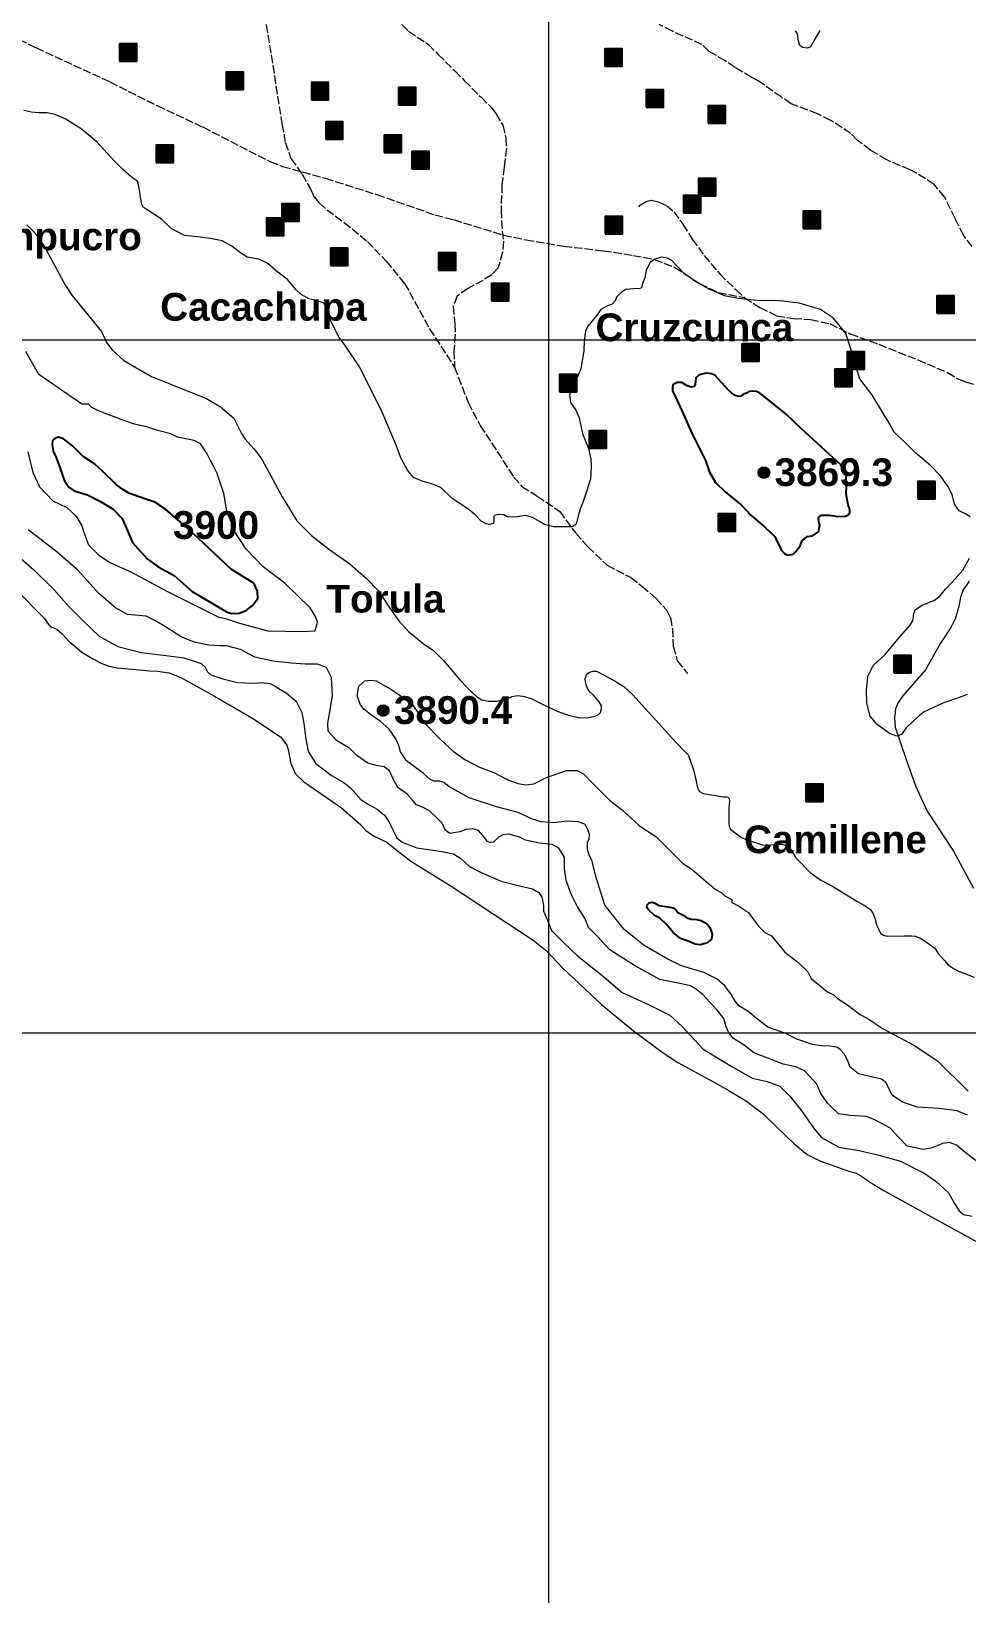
# Model space of a CAD drawing. Header units: metres. Extents: x 405809 to 420020, y 8257398 to 8272141.
# Drawn here: x 415253 to 416604, y 8265190 to 8267445 of the extents above; entities that cross this region are included whole.
import ezdxf

# ---------------------------------------------------------------- set-up
doc = ezdxf.new("R2010")
doc.units = ezdxf.units.M
doc.linetypes.add('ACAD_ISO02W100', pattern=[15, 12, -3])
for name, color, linetype, lineweight in [('CAMINOS1', 7, 'ACAD_ISO02W100', 5), ('COORDENADAS', 30, 'Continuous', 5), ('CURVAS MAESTRAS', 90, 'Continuous', 25), ('CURVAS SECUNDARIS', 46, 'Continuous', 9), ('PERIMETRO DE LA ISLA', 7, 'Continuous', 18), ('texto', 7, 'Continuous', 13)]:
    doc.layers.add(name, color=color, linetype=linetype, lineweight=lineweight)
doc.layers.add('VIVIENDAS', color=1, linetype='Continuous')
doc.styles.add('CARLOS', font='arialbd.ttf', dxfattribs={"height": 48})

msp = doc.modelspace()

# ---------------------------------------------------------------- hatches: boundary and pattern name
at = {"layer": 'texto'}
h = msp.add_hatch(color=256, dxfattribs=at)
edge = h.paths.add_edge_path()
edge.add_arc((416311, 8266808.4), 8.37, 0, 360)
h = msp.add_hatch(color=256, dxfattribs=at)
edge = h.paths.add_edge_path()
edge.add_arc((415761.4, 8266465), 8.37, 0, 360)
at = {"layer": 'VIVIENDAS'}
for points in [[(415381, 8267402.3), (415406, 8267402.3), (415406, 8267427.3), (415381, 8267427.3)], [(416081.5, 8267395), (416106.5, 8267395), (416106.5, 8267420), (416081.5, 8267420)], [(415534.8, 8267361.4), (415559.8, 8267361.4), (415559.8, 8267386.4), (415534.8, 8267386.4)], [(415657.7, 8267346.2), (415682.7, 8267346.2), (415682.7, 8267371.2), (415657.7, 8267371.2)], [(415783.5, 8267339), (415808.5, 8267339), (415808.5, 8267364), (415783.5, 8267364)], [(416141.1, 8267335.5), (416166.1, 8267335.5), (416166.1, 8267360.5), (416141.1, 8267360.5)], [(416230.5, 8267312.7), (416255.5, 8267312.7), (416255.5, 8267337.7), (416230.5, 8267337.7)], [(415678.4, 8267289.7), (415703.4, 8267289.7), (415703.4, 8267314.7), (415678.4, 8267314.7)], [(415433.6, 8267255.8), (415458.6, 8267255.8), (415458.6, 8267280.8), (415433.6, 8267280.8)], [(415762.8, 8267270.1), (415787.8, 8267270.1), (415787.8, 8267295.1), (415762.8, 8267295.1)], [(415802.8, 8267246.6), (415827.8, 8267246.6), (415827.8, 8267271.6), (415802.8, 8267271.6)], [(416216.5, 8267207.7), (416241.5, 8267207.7), (416241.5, 8267232.7), (416216.5, 8267232.7)], [(415614.9, 8267171.2), (415639.9, 8267171.2), (415639.9, 8267196.2), (415614.9, 8267196.2)], [(416195, 8267183.4), (416220, 8267183.4), (416220, 8267208.4), (416195, 8267208.4)], [(415592.8, 8267150.5), (415617.8, 8267150.5), (415617.8, 8267175.5), (415592.8, 8267175.5)], [(416082, 8267152.7), (416107, 8267152.7), (416107, 8267177.7), (416082, 8267177.7)], [(416367.5, 8267160.6), (416392.5, 8267160.6), (416392.5, 8267185.6), (416367.5, 8267185.6)], [(415685.5, 8267107.4), (415710.5, 8267107.4), (415710.5, 8267132.4), (415685.5, 8267132.4)], [(415841.5, 8267100.5), (415866.5, 8267100.5), (415866.5, 8267125.5), (415841.5, 8267125.5)], [(415917.7, 8267056.2), (415942.7, 8267056.2), (415942.7, 8267081.2), (415917.7, 8267081.2)], [(416560.6, 8267038.4), (416585.6, 8267038.4), (416585.6, 8267063.4), (416560.6, 8267063.4)], [(416279, 8266969.1), (416304, 8266969.1), (416304, 8266994.1), (416279, 8266994.1)], [(416431.2, 8266957.8), (416456.2, 8266957.8), (416456.2, 8266982.8), (416431.2, 8266982.8)], [(416015.9, 8266925), (416040.9, 8266925), (416040.9, 8266950), (416015.9, 8266950)], [(416413.5, 8266932.4), (416438.5, 8266932.4), (416438.5, 8266957.4), (416413.5, 8266957.4)], [(416058.7, 8266843.6), (416083.7, 8266843.6), (416083.7, 8266868.6), (416058.7, 8266868.6)], [(416533.2, 8266770.7), (416558.2, 8266770.7), (416558.2, 8266795.7), (416533.2, 8266795.7)], [(416245, 8266724), (416270, 8266724), (416270, 8266749), (416245, 8266749)], [(416498.4, 8266519.3), (416523.4, 8266519.3), (416523.4, 8266544.3), (416498.4, 8266544.3)], [(416371.7, 8266333.6), (416396.7, 8266333.6), (416396.7, 8266358.6), (416371.7, 8266358.6)]]:
    msp.add_hatch(color=256, dxfattribs=at).paths.add_polyline_path(points)

# ---------------------------------------------------------------- linework, layer by layer
at = {"layer": 'CAMINOS1'}
for points in [[(415221.6, 8267440.5), (415260.1, 8267421.6), (415366.7, 8267372.5), (415435.1, 8267337.9), (415500.9, 8267307.1), (415597.9, 8267257.2), (415616.2, 8267250.3), (415678, 8267233.1), (415752.1, 8267209.6), (415835.8, 8267180.4), (415862.9, 8267173.4), (415935.1, 8267151.1), (415967.7, 8267144.2), (416022.2, 8267135.1), (416079.1, 8267128.6), (416122, 8267121.8), (416152.8, 8267116.1), (416182.6, 8267104.5), (416218.2, 8267081.2), (416245.2, 8267068.2), (416283, 8267060.9)], [(415592.6, 8267455), (415599.7, 8267411), (415615.1, 8267311.6), (415620.1, 8267284.9), (415628.3, 8267261.5), (415644.5, 8267239.2), (415656.3, 8267217.7), (415661.3, 8267207), (415669.5, 8267197.4), (415680.1, 8267187.7), (415705, 8267169.5), (415738.7, 8267141.8), (415765.6, 8267113.4), (415792.1, 8267081.3), (415799.5, 8267068.9), (415828.5, 8267015.8), (415864.5, 8266960.5), (415884, 8266909.5), (415901.5, 8266876.3), (415949.7, 8266802.2), (415961.7, 8266788.4), (415983.9, 8266774.5), (416016.2, 8266752.4), (416039.3, 8266721), (416057, 8266701.3), (416084.7, 8266674.6), (416118.9, 8266657.1), (416135, 8266644.5), (416155.2, 8266627.1), (416170.4, 8266610.2), (416176.1, 8266599.2), (416179, 8266582.8), (416180.2, 8266557.8), (416186, 8266536.9), (416200.8, 8266518.5)], [(415788.5, 8267454.8), (415798, 8267445.2), (415826.6, 8267426.2), (415840.9, 8267411.9), (415864.7, 8267388.1), (415879, 8267373.8), (415902.8, 8267350), (415917.1, 8267335.7), (415924.1, 8267326.5), (415934, 8267309.7), (415938.6, 8267291.5), (415939.3, 8267276.5), (415935.9, 8267249.3), (415932.9, 8267223.6), (415931.6, 8267187.3), (415933.3, 8267156.9), (415935.1, 8267142.3), (415933.8, 8267126.2), (415927.3, 8267104), (415918.1, 8267093.6), (415905.5, 8267085.8), (415883.7, 8267074.1), (415868.1, 8267063), (415862.5, 8267048.5), (415864.8, 8267022.9), (415865.2, 8267007.9), (415863.5, 8266984.1), (415864.5, 8266960.5)], [(416611.9, 8267134.5), (416599.4, 8267150.5), (416586.9, 8267174.9), (416571.9, 8267206.3), (416556.9, 8267224.3), (416531.5, 8267240.4), (416522, 8267245.2), (416488.6, 8267259.5), (416464.8, 8267273.8), (416445.8, 8267288), (416436.3, 8267297.6), (416407.7, 8267316.6), (416388.6, 8267326.2), (416350.5, 8267340.4), (416336.2, 8267350), (416302.9, 8267373.8), (416293.4, 8267378.5), (416269.5, 8267392.8), (416255.3, 8267402.4), (416231.4, 8267416.7), (416221.9, 8267426.2), (416179, 8267445.2), (416160, 8267454.8)], [(416130.5, 8267192), (416132.8, 8267194.7), (416140.9, 8267199.7), (416148.2, 8267201.4), (416158.3, 8267199), (416170.4, 8267193.6), (416181.2, 8267184.9), (416194, 8267166.7), (416207.6, 8267145.2), (416224.7, 8267121.8), (416247.2, 8267095.1), (416270.8, 8267072), (416283, 8267060.9), (416305.1, 8267046.8), (416329.3, 8267034.8), (416353.6, 8267030.9), (416378.3, 8267029.1), (416406.2, 8267023.3), (416435.5, 8267008.7), (416477, 8266993.5), (416533.2, 8266971), (416576.3, 8266952.6), (416592.1, 8266943.3), (416602, 8266939.3), (416615.3, 8266935.7)]]:
    msp.add_lwpolyline(points, dxfattribs=at)
at = {"layer": 'COORDENADAS'}
for p, q in [((416000, 8271350), (416000, 8257550)), ((406200, 8267000), (419600, 8267000)), ((406200, 8266000), (419600, 8266000))]:
    msp.add_line(p, q, dxfattribs=at)
at = {"layer": 'CURVAS MAESTRAS'}
for points in [[(416179, 8266930.8), (416179, 8266926), (416183.8, 8266916.5), (416207.6, 8266864.1), (416212.4, 8266854.6), (416226.7, 8266826), (416232.6, 8266809.2), (416241.3, 8266794), (416255.1, 8266780.4), (416278.8, 8266761.4), (416291.5, 8266747.6), (416312.5, 8266729.5), (416326.9, 8266716.1), (416330.8, 8266707.7), (416337.1, 8266695.6), (416340.7, 8266691.8), (416345.7, 8266689.4), (416353.2, 8266690.7), (416356.4, 8266694.1), (416363.4, 8266702.8), (416366.1, 8266710.1), (416373.6, 8266716.3), (416381, 8266716.9), (416389.7, 8266723.1), (416391.6, 8266732.4), (416390.3, 8266737.4), (416389.7, 8266743.6), (416394.1, 8266746.7), (416405.9, 8266746.7), (416417.7, 8266744.8), (416428.8, 8266745.4), (416432.7, 8266747.5), (416435.3, 8266750.5), (416435.3, 8266755.3), (416432.5, 8266762), (416429.9, 8266777.6), (416430.3, 8266789.1), (416429.7, 8266805.2), (416421.9, 8266819.6), (416365.2, 8266871.4), (416343, 8266892.5), (416313.5, 8266916.9), (416305.3, 8266923.1), (416300.3, 8266925.2), (416294.6, 8266925.8), (416289.4, 8266925.2), (416285.9, 8266923.2), (416280.7, 8266921.1), (416277.9, 8266918.6), (416274.2, 8266918), (416268, 8266920.3), (416259.7, 8266927.5), (416240.2, 8266948.8), (416235.2, 8266951), (416228.1, 8266951.7), (416221.3, 8266950.4), (416217.1, 8266948.9), (416212.8, 8266945.2), (416212.1, 8266940.4), (416211.9, 8266935.3), (416210.2, 8266932.6), (416206.2, 8266931.7), (416200.4, 8266933.8), (416196.4, 8266935.9), (416192.6, 8266938.5), (416185.8, 8266938.5), (416179.5, 8266935), (416179, 8266930.8)], [(415478.7, 8266728.1), (415447.4, 8266755.7), (415431.8, 8266765.9), (415417.1, 8266770.5), (415394.3, 8266778.5), (415384, 8266785.1), (415375.6, 8266791.5), (415357.4, 8266809.4), (415344.5, 8266821.1), (415328.3, 8266831.8), (415312.4, 8266847.7), (415300, 8266857.1), (415292.6, 8266859.4), (415287.7, 8266858), (415284.2, 8266854.8), (415283.6, 8266848.8), (415285.1, 8266839.3), (415289.1, 8266830.3), (415295.2, 8266814.5), (415301.5, 8266796.4), (415307.6, 8266787.2), (415315.1, 8266782.2), (415334.4, 8266776.2), (415352.3, 8266766.9), (415371.8, 8266755.4), (415384.8, 8266741.9), (415392.3, 8266724.5), (415399.5, 8266707.3), (415420.6, 8266683.7), (415436.7, 8266672.2), (415459.6, 8266659.8), (415485.7, 8266637), (415536, 8266606.9), (415543, 8266605.1), (415553.5, 8266605.5), (415563.8, 8266609.2), (415572.7, 8266616.5), (415580.3, 8266626.5), (415580.1, 8266637.5), (415574.8, 8266648.9), (415542.5, 8266668.6), (415478.7, 8266728.1)], [(416236.1, 8266141.6), (416235.2, 8266135.3), (416228, 8266129.2), (416219.2, 8266127), (416211.9, 8266128), (416201.7, 8266132.1), (416190.6, 8266136.1), (416180, 8266144.6), (416171, 8266155.9), (416160.8, 8266165.2), (416153.3, 8266169.3), (416144.5, 8266177.2), (416142.1, 8266180.7), (416142.3, 8266184.4), (416145.4, 8266187.6), (416149.5, 8266188.3), (416152.7, 8266187.4), (416155.5, 8266185.9), (416159.7, 8266183.7), (416165.5, 8266182.8), (416175.2, 8266181.2), (416179.8, 8266180.3), (416183.4, 8266178.3), (416186.8, 8266173.6), (416195.4, 8266169), (416200, 8266165.9), (416206, 8266164), (416214, 8266163.3), (416220.4, 8266162.2), (416225, 8266159.7), (416229.6, 8266156.3), (416232.8, 8266151.9), (416234.9, 8266146.6), (416236.1, 8266141.6)]]:
    msp.add_lwpolyline(points, dxfattribs=at)
at = {"layer": 'CURVAS SECUNDARIS'}
for points in [[(416608.9, 8266744.7), (416602.2, 8266748.8), (416592.8, 8266753.3), (416586.4, 8266762.7), (416583, 8266776.6), (416576.6, 8266789), (416565.4, 8266804.4), (416551.8, 8266817.9), (416530, 8266837.1), (416515.8, 8266851), (416498.9, 8266866.8), (416492.5, 8266879.2), (416483.5, 8266893.4), (416466.9, 8266920.9), (416449.7, 8266943.6), (416442.2, 8266966.1), (416436.1, 8266988.5), (416429.3, 8267009), (416411.5, 8267031.4), (416392.5, 8267043.7), (416361.8, 8267053.1), (416329.8, 8267056.9), (416306, 8267056.4), (416274.1, 8267059.6), (416254, 8267063.4), (416231.8, 8267073.1), (416211.5, 8267084.7), (416195.9, 8267095.7), (416185.4, 8267106.7), (416178.2, 8267114.5), (416171.7, 8267118), (416163.4, 8267119.1), (416154, 8267116.4), (416146.7, 8267111.8), (416141.1, 8267100), (416138.9, 8267089.5), (416135.7, 8267081.2), (416134.3, 8267075.2), (416131.9, 8267073.9), (416122.2, 8267073.4), (416111.5, 8267072.8), (416105.8, 8267069.3), (416098.3, 8267061.6), (416096.5, 8267056.4), (416091.9, 8267051.6), (416085, 8267048.8), (416075.7, 8267043.6), (416069.9, 8267035.4), (416063.4, 8267027.7), (416056.7, 8267019.7), (416053.5, 8267012.4), (416051.7, 8266999), (416051, 8266983.5), (416047.5, 8266964.6), (416046.6, 8266958.3), (416041.7, 8266946.4), (416032.4, 8266929.2), (416030.6, 8266920), (416032, 8266909.6), (416039.6, 8266898.3), (416044.1, 8266887.6), (416049.2, 8266864.1), (416057.8, 8266843.1), (416061.3, 8266828.1), (416061.8, 8266816.1), (416060.6, 8266799.3), (416059.1, 8266794.6), (416053.2, 8266775.1), (416049.7, 8266765.1), (416046.3, 8266757.2), (416042.8, 8266745.8), (416041.1, 8266737.6), (416039.4, 8266733.4), (416034.4, 8266730.2), (416022.8, 8266730), (416008, 8266730.2), (415994.1, 8266733.4), (415987.2, 8266737.6), (415977.1, 8266743.7), (415966.8, 8266746.3), (415960.5, 8266745.3), (415954.6, 8266744.4), (415948.2, 8266744), (415940.4, 8266744.7), (415935.6, 8266747.2), (415929, 8266747.8), (415923.1, 8266747.1), (415921.1, 8266745.2), (415921.2, 8266740.5), (415921.2, 8266736.8), (415920.3, 8266734.9), (415915.6, 8266733.7), (415910, 8266734.6), (415903, 8266738.4), (415894, 8266747.5), (415885.2, 8266755.2), (415861.1, 8266771.1), (415844.4, 8266786.8), (415831.3, 8266792.3), (415817.7, 8266795.9), (415805.4, 8266801.5), (415796.6, 8266811.9), (415787.4, 8266828.6), (415779, 8266850.4), (415759.9, 8266895.6), (415728.4, 8266959.4), (415705.7, 8266993.2), (415697.7, 8267003.3), (415685.7, 8267026.7), (415681.4, 8267042.4), (415675.7, 8267052.8), (415667.3, 8267056.4), (415654.1, 8267059.2), (415642.8, 8267065.2), (415635.6, 8267072), (415623.1, 8267086.9), (415606.7, 8267099.3), (415594.9, 8267110.3), (415582.1, 8267116.3), (415565.2, 8267119.2), (415555.2, 8267125.6), (415542.7, 8267135.2), (415529.2, 8267142.7), (415514.4, 8267145.9), (415493.9, 8267148.5), (415474.6, 8267150.4), (415455.3, 8267160.7), (415441.2, 8267174.1), (415419.3, 8267188.3), (415415.1, 8267191.4), (415413, 8267195.9), (415411, 8267205.3), (415409.5, 8267216.3), (415407.9, 8267226.2), (415406.3, 8267229.3), (415403.4, 8267230.9), (415397.8, 8267235.1), (415385.8, 8267246), (415373, 8267258.3), (415348, 8267285.8), (415325.5, 8267304.3), (415314, 8267311.5), (415303.2, 8267318.2), (415287.9, 8267325.2), (415276.2, 8267327.3), (415264.3, 8267327.7), (415253.9, 8267328.7), (415242.9, 8267330.9)], [(415247.2, 8267165.8), (415257.6, 8267155.4), (415266.8, 8267142.7), (415272.2, 8267135), (415302.6, 8267078.5), (415312.1, 8267064.2), (415355, 8267011.8), (415362.2, 8266996.2), (415370, 8266985.4), (415387.1, 8266970.2), (415427.2, 8266946.9), (415456, 8266935.3), (415480.9, 8266925.2), (415506.5, 8266915.1), (415526.7, 8266903.3), (415545.7, 8266886.7), (415556.8, 8266864.7), (415562.1, 8266856.4), (415574.9, 8266842.9), (415582.5, 8266833.1), (415587, 8266825.6), (415602.1, 8266798.5), (415615.6, 8266773.6), (415636.8, 8266738.8), (415658, 8266717.7), (415682.9, 8266698.1), (415713.1, 8266676.8), (415737.3, 8266655.7), (415754.6, 8266637.6), (415771.2, 8266612.8), (415783.3, 8266594.7), (415798.3, 8266578.4), (415819.3, 8266561.6), (415834.2, 8266551.5), (415848.6, 8266537.1), (415872.1, 8266509.5), (415882.8, 8266498.1), (415889.1, 8266491.8), (415896.3, 8266485.1), (415903.9, 8266480.5), (415913.6, 8266478.4), (415925.4, 8266478.4), (415940.6, 8266481.7), (415947.3, 8266485.1), (415955.8, 8266486.8), (415962.9, 8266485.9), (415975.2, 8266482.6), (415993.3, 8266473.3), (416013.7, 8266463.6), (416028.9, 8266458.1), (416043.3, 8266455.1), (416055.1, 8266454.7), (416067.3, 8266456.8), (416072.4, 8266459.3), (416074.9, 8266462.4), (416076.8, 8266467.4), (416076.4, 8266471.8), (416073, 8266477.5), (416064.4, 8266487.5), (416060.2, 8266491.6), (416056.7, 8266496), (416054.8, 8266500.6), (416053.3, 8266506.6), (416053.1, 8266511.4), (416055.4, 8266517.7), (416059.4, 8266520.4), (416064.6, 8266521.9), (416069.4, 8266521.7), (416077.6, 8266517.3), (416087.5, 8266512.3), (416098.8, 8266506), (416108.9, 8266499.9), (416121.8, 8266487.8), (416135.4, 8266472.9), (416155.2, 8266451.1), (416178.3, 8266425.8), (416194.2, 8266408.8), (416201.5, 8266400.9), (416205.1, 8266391.7), (416209.4, 8266379.6), (416213.1, 8266363.1), (416214.4, 8266357.1), (416216.1, 8266351.3), (416218.2, 8266348.3), (416223.3, 8266345.1), (416252.7, 8266340.7), (416257.3, 8266340.3), (416259.7, 8266339.5), (416261.1, 8266337.7), (416261.4, 8266334.3), (416260.5, 8266325), (416260.6, 8266310.5), (416260.6, 8266302.6), (416260.9, 8266297.5), (416262.8, 8266293.6), (416269.3, 8266288.4), (416278.6, 8266281.6), (416286.6, 8266278.5), (416300.1, 8266273.9), (416309.1, 8266271.2), (416315.8, 8266270.6), (416325.7, 8266271.8), (416335.8, 8266272.1), (416342.3, 8266270.6), (416348.8, 8266265.6), (416357.4, 8266252.1), (416377.7, 8266231.1), (416393.4, 8266220.4), (416410.1, 8266211.4), (416445, 8266190.1), (416456.3, 8266183.7), (416464.7, 8266177.8), (416468.6, 8266171.4), (416471.6, 8266163.7), (416473.3, 8266156.8), (416475.3, 8266151.7), (416478, 8266146.6), (416479.9, 8266143.4), (416483.6, 8266141), (416488.7, 8266139.3), (416513.7, 8266139.8), (416524.5, 8266139.7), (416529.4, 8266139.2), (416537.3, 8266136.5), (416547.4, 8266129.6), (416557.6, 8266122.2), (416563.3, 8266114.1), (416571.7, 8266104.3), (416577.1, 8266098.2), (416584.8, 8266092.9), (416593, 8266088.5), (416601, 8266085.7), (416614.7, 8266080)], [(415524.4, 8266599.7), (415533.8, 8266597.8), (415553.8, 8266591.2), (415594.8, 8266580.1), (415644.6, 8266579), (415663.4, 8266580.1), (415666.8, 8266592.3), (415663.6, 8266600.7), (415656, 8266613.1), (415619.2, 8266648.7), (415588.1, 8266672.2), (415563.8, 8266697.7), (415545.5, 8266726), (415545.5, 8266730.8), (415536, 8266749.8), (415531.3, 8266778.4), (415526.5, 8266792.7), (415521.7, 8266807), (415517, 8266816.5), (415512.2, 8266826), (415507.4, 8266835.5), (415497.9, 8266849.8), (415488.4, 8266854.6), (415464.6, 8266859.4), (415455, 8266864.1), (415436, 8266868.9), (415421.7, 8266873.7), (415402.6, 8266878.4), (415388.4, 8266883.2), (415350.3, 8266897.5), (415340.7, 8266902.2), (415336, 8266907), (415326.4, 8266907), (415264.5, 8266949.9), (415245.5, 8266983.2)], [(415248.2, 8266838.2), (415255.7, 8266808.5), (415265.3, 8266788), (415284.6, 8266767.5), (415304.5, 8266757.9), (415318.1, 8266745.5), (415326.2, 8266731.7), (415330.3, 8266719.5), (415336, 8266704), (415350.7, 8266689.4), (415367.8, 8266678), (415397.1, 8266665), (415449.2, 8266637.4), (415524.4, 8266599.7)], [(416623.5, 8265810.4), (416601.6, 8265827.3), (416589.1, 8265837.9), (416579, 8265841.7), (416569, 8265840.4), (416563.4, 8265837.9), (416552.2, 8265833.6), (416540.7, 8265831.5), (416518, 8265836.5), (416505.4, 8265849.1), (416492.8, 8265862.9), (416471.4, 8265874.2), (416458.8, 8265879.2), (416434.9, 8265880.5), (416418.5, 8265883), (416403.4, 8265898.1), (416393.3, 8265912.5), (416387.6, 8265925.8), (416378, 8265936.4), (416369.4, 8265945), (416356.9, 8265950.7), (416338.7, 8265954.5), (416316.7, 8265963.2), (416296.6, 8265970.8), (416282.3, 8265982.1), (416267.3, 8265991.7), (416260.1, 8266000.7), (416256.5, 8266008.5), (416253, 8266020.4), (416243.4, 8266032.4), (416233.2, 8266044.3), (416223, 8266055.1), (416212.2, 8266063.5), (416205, 8266067.7), (416191.9, 8266070.7), (416179.9, 8266073), (416160.6, 8266076.9), (416124.2, 8266097.2), (416088.8, 8266119.6), (416070.6, 8266138.9), (416057.8, 8266151.7), (416052.4, 8266165.6), (416041.7, 8266181.6), (416032.1, 8266200.9), (416025.6, 8266220.3), (416023.4, 8266236.4), (416023.4, 8266253.5), (416014.9, 8266266.3), (416005.2, 8266271.6), (415987, 8266273.8), (415966.7, 8266278), (415958.1, 8266282.3), (415943.1, 8266286.6), (415934, 8266285.6), (415928.1, 8266282.3), (415920.6, 8266275.2), (415914.7, 8266274.8), (415911.7, 8266276.6), (415905.8, 8266284.2), (415899, 8266291.7), (415890.6, 8266294.3), (415880.5, 8266293.4), (415872, 8266290.1), (415857.7, 8266287.5), (415851, 8266292.6), (415846.8, 8266302.7), (415840, 8266309.4), (415828.2, 8266320.3), (415818.1, 8266325.4), (415809.7, 8266328.8), (415803.8, 8266335.5), (415796, 8266344.3), (415782.4, 8266353.7), (415775.7, 8266366.3), (415770.6, 8266378.1), (415763, 8266384), (415751.2, 8266385.7), (415739.4, 8266389), (415723.4, 8266400), (415713.3, 8266410.1), (415693.9, 8266421.8), (415682.1, 8266435.3), (415681.3, 8266446.2), (415683.8, 8266460.6), (415688.2, 8266486.3), (415687, 8266512.6), (415679.8, 8266526.9), (415666.6, 8266531.7), (415648.7, 8266531.7), (415629, 8266533.4), (415602.4, 8266536.1), (415575.9, 8266542), (415555.3, 8266553.3), (415535.4, 8266558.6), (415526.1, 8266558.6), (415509.5, 8266559.3), (415488.7, 8266563.6), (415469.9, 8266571.6), (415451.2, 8266583.6), (415432.5, 8266594.3), (415419.1, 8266601), (415392.4, 8266603.6), (415375, 8266613), (415351.1, 8266633.7), (415321, 8266667.1), (415291, 8266693.7), (415248.8, 8266725.6)], [(415231.8, 8266690.2), (415256.8, 8266668.6), (415286.4, 8266639), (415308, 8266614.8), (415327.9, 8266595), (415351.3, 8266572.5), (415378.2, 8266557.5), (415411.9, 8266548.9), (415448.3, 8266544.6), (415473.5, 8266541.1), (415487.3, 8266536.8), (415498.5, 8266532.9), (415504.5, 8266527.4), (415507.9, 8266520.9), (415512.6, 8266516.7), (415529.8, 8266510.7), (415551.2, 8266505.6), (415574.3, 8266504.5), (415586.6, 8266505.4), (415598.2, 8266503.8), (415606.9, 8266499.2), (415621.9, 8266490.1), (415635.8, 8266478.4), (415644.1, 8266462.4), (415646.9, 8266446.5), (415649.6, 8266423.7), (415653.1, 8266405.7), (415664.2, 8266388.4), (415686.7, 8266371.3), (415704.4, 8266361.3), (415714.4, 8266353.6), (415721.8, 8266344.9), (415729.5, 8266336.1), (415738.9, 8266330.6), (415752.6, 8266322.9), (415763.1, 8266314.1), (415770.2, 8266303.7), (415775.2, 8266292.7), (415781.2, 8266281.1), (415788.9, 8266275.1), (415809.9, 8266266.8), (415830.2, 8266264.1), (415848.9, 8266261), (415863, 8266258.4), (415873.6, 8266251.4), (415886, 8266239.9), (415902.7, 8266231.1), (415931.5, 8266218.9), (415958.1, 8266212), (415976.8, 8266207.6), (415986.1, 8266202.6), (415990.6, 8266195.8), (415993, 8266183.5), (415993, 8266175.6), (415999.4, 8266159.9), (416004.5, 8266147.5), (416022.6, 8266129.4), (416042.3, 8266110.5), (416077.2, 8266083.2), (416106.2, 8266058.1), (416145.2, 8266040.4), (416175.4, 8266025.4), (416193.1, 8266009), (416223.3, 8265976.3), (416264.9, 8265951.2), (416294.1, 8265934.4), (416315.7, 8265929.8), (416333.9, 8265923), (416348.3, 8265908.6), (416364.1, 8265889), (416384.1, 8265860.9), (416394.1, 8265849), (416419.1, 8265834.7), (416448.5, 8265830.2), (416476.8, 8265823.3), (416508.1, 8265814.9), (416542.3, 8265797.5), (416559.9, 8265785.4), (416577.3, 8265769.1), (416586.2, 8265753.7), (416592.7, 8265742.8), (416599.1, 8265737.8), (416611.5, 8265735.4)], [(416604.4, 8266488.2), (416589.1, 8266482.6), (416569.5, 8266475.5), (416549.5, 8266466.4), (416541.5, 8266462.5), (416535, 8266457.5), (416526.7, 8266449.8), (416516.6, 8266440.1), (416509.8, 8266430.6), (416503, 8266428), (416492.4, 8266432.1), (416474.3, 8266444.8), (416464.4, 8266457.1), (416459.7, 8266475.5), (416459.2, 8266494.4), (416461.1, 8266514.2), (416468.7, 8266530.2), (416486.1, 8266545.8), (416504.6, 8266568.1), (416521.6, 8266587.9), (416525.8, 8266594.5), (416527.3, 8266604.9), (416529.2, 8266610.1), (416538.6, 8266616.7), (416557.5, 8266624.4), (416565.6, 8266630.5), (416573.1, 8266640), (416582.6, 8266650.3), (416598.2, 8266667.8), (416607.8, 8266685.1)], [(416607.3, 8266651.7), (416598.4, 8266638.4), (416594.6, 8266627.9), (416592.3, 8266615.4), (416587.6, 8266598.4), (416581.1, 8266584.8), (416565.9, 8266562.2), (416544.1, 8266523.6), (416511.7, 8266486.4), (416504.3, 8266475.6), (416501.2, 8266467.6), (416499.5, 8266454.8), (416500.6, 8266441.2), (416507.1, 8266421.3), (416517.3, 8266391.5), (416530.2, 8266355.6), (416546.6, 8266319.9), (416584.9, 8266262), (416613.6, 8266208.9)], [(416604.8, 8265881.3), (416589.5, 8265887.2), (416564.1, 8265890.6), (416532.9, 8265892.8), (416511, 8265900), (416496.2, 8265910), (416492.2, 8265918.1), (416486.8, 8265928.2), (416480.8, 8265932.9), (416464, 8265936.9), (416447.8, 8265940.9), (416435.7, 8265950.3), (416431.7, 8265960.4), (416427, 8265969.8), (416421.1, 8265975.7), (416416.1, 8265979.4), (416406.8, 8265980.7), (416394.4, 8265981.3), (416381.1, 8265983), (416358.7, 8265991), (416342.5, 8265998.7), (416316.6, 8266008.3), (416302.2, 8266019.1), (416287.7, 8266031.1), (416275, 8266039.1), (416269.6, 8266045.7), (416264.2, 8266054.7), (416254.5, 8266067.9), (416243.7, 8266077.5), (416224.4, 8266087.1), (416192, 8266096.8), (416172.1, 8266106.4), (416138.3, 8266125.8), (416109.1, 8266148.9), (416081.4, 8266184.2), (416069.1, 8266224.1), (416065.6, 8266237.2), (416063.1, 8266247.4), (416058.8, 8266256.8), (416056.6, 8266264), (416056.6, 8266275.1), (416058.8, 8266279), (416059.2, 8266286.7), (416056.2, 8266294.4), (416052.4, 8266300.8), (416043, 8266304.6), (416026.7, 8266305.5), (416007.9, 8266303), (415989.5, 8266304.3), (415977.1, 8266308.4), (415956.5, 8266318), (415925.1, 8266326.2), (415885.4, 8266339.2), (415856, 8266355.5), (415849.2, 8266361.1), (415843, 8266363.2), (415834.7, 8266363.2), (415829.2, 8266365.3), (415819.5, 8266374.2), (415795.2, 8266392.4), (415786.4, 8266405.6), (415784.2, 8266414.4), (415779.8, 8266424.4), (415770.1, 8266438.1), (415757, 8266449.5), (415743, 8266459.1), (415733.3, 8266467), (415728.1, 8266474), (415723.7, 8266486.2), (415726.3, 8266500.2), (415735.1, 8266508.1), (415742.6, 8266509), (415751.2, 8266508.1), (415773.8, 8266494.7), (415790.2, 8266483.9), (415804.4, 8266472.6), (415812.3, 8266460.9), (415821.6, 8266446.5), (415844.1, 8266423.2), (415862.3, 8266406.3), (415879.5, 8266394.3), (415900.3, 8266383.5), (415921, 8266375.5), (415940.3, 8266365.4), (415956, 8266359.6), (415967.5, 8266357.8), (415979, 8266359.2), (415998, 8266368.8), (416026.6, 8266378.3), (416040.9, 8266378.3), (416050.4, 8266373.5), (416064.7, 8266359.2), (416074.3, 8266349.7), (416088.5, 8266335.4), (416106.2, 8266321.5), (416131.2, 8266298.5), (416155.2, 8266283), (416193.3, 8266244.9), (416207.6, 8266235.4), (416241, 8266206.8), (416250.5, 8266202), (416255.3, 8266197.3), (416264.8, 8266192.5), (416264.8, 8266187.8), (416274.3, 8266183), (416288.6, 8266173.5), (416302.9, 8266154.4), (416312.4, 8266144.9), (416321.9, 8266140.1), (416341, 8266116.3), (416360, 8266102), (416374.3, 8266087.7), (416379.1, 8266078.2), (416402.9, 8266059.2), (416412.4, 8266054.4), (416417.2, 8266049.6), (416431.5, 8266040.1), (416450.5, 8266025.8), (416460.1, 8266021), (416483, 8266005.8), (416528.6, 8265981.4), (416562.3, 8265959), (416606.1, 8265915.9)]]:
    msp.add_lwpolyline(points, dxfattribs=at)
at = {"layer": 'PERIMETRO DE LA ISLA'}
for points in [[(416391.6, 8267446.2), (416383, 8267431.4), (416378.3, 8267422.9), (416373.9, 8267420.9), (416366.8, 8267421.7), (416363.1, 8267424.8), (416360.8, 8267430.9), (416359.4, 8267441.6), (416356.7, 8267445.7)], [(415229.7, 8266641), (415272.5, 8266597.9), (415276.3, 8266591.5), (415279.2, 8266588.3), (415283, 8266585.5), (415290.5, 8266582.3), (415297.9, 8266575.6), (415307.4, 8266565.1), (415326.2, 8266549.4), (415343.2, 8266539.2), (415355.1, 8266533), (415365.3, 8266529), (415377.2, 8266526.8), (415393.6, 8266525.1), (415424.6, 8266522.3), (415435.5, 8266521.6), (415452.4, 8266519.4), (415470.5, 8266512.1), (415518.1, 8266485.5), (415572, 8266454.6), (415613.3, 8266427.1), (415622.4, 8266415.1), (415624.1, 8266408.8), (415628.1, 8266388.4), (415634.9, 8266373.6), (415646.9, 8266362.2), (415668.5, 8266347.3), (415701.1, 8266324.7), (415729.2, 8266299.9), (415736.5, 8266292.1), (415747.3, 8266284.4), (415766.8, 8266274.9), (415779.4, 8266265), (415801.2, 8266247.7), (415858.2, 8266212.5), (415978.1, 8266133.5), (415997.2, 8266118), (416020.7, 8266093.4), (416076.6, 8266040.7), (416122.7, 8266002.9), (416165.5, 8265970.9), (416186.9, 8265956.9), (416236.4, 8265930.2), (416259.4, 8265917.1), (416285.7, 8265901.5), (416309.9, 8265883.1), (416329.1, 8265864.4), (416354.5, 8265839.9), (416373.7, 8265824.3), (416391.8, 8265815.1), (416406.8, 8265809.7), (416433, 8265800.4), (416444, 8265797.5), (416452, 8265792.9), (416463.6, 8265785.1), (416482.1, 8265773.3), (416557.3, 8265731.8), (416635.1, 8265689.2)]]:
    msp.add_lwpolyline(points, dxfattribs=at)
at = {"layer": 'texto'}
for centre in [(416311, 8266808.4), (415761.4, 8266465)]:
    msp.add_circle(centre, 8.37, dxfattribs=at)
at = {"layer": 'VIVIENDAS'}
for points in [[(415381, 8267402.3), (415406, 8267402.3), (415406, 8267427.3), (415381, 8267427.3)], [(416081.5, 8267395), (416106.5, 8267395), (416106.5, 8267420), (416081.5, 8267420)], [(415534.8, 8267361.4), (415559.8, 8267361.4), (415559.8, 8267386.4), (415534.8, 8267386.4)], [(415657.7, 8267346.2), (415682.7, 8267346.2), (415682.7, 8267371.2), (415657.7, 8267371.2)], [(415783.5, 8267339), (415808.5, 8267339), (415808.5, 8267364), (415783.5, 8267364)], [(416141.1, 8267335.5), (416166.1, 8267335.5), (416166.1, 8267360.5), (416141.1, 8267360.5)], [(416230.5, 8267312.7), (416255.5, 8267312.7), (416255.5, 8267337.7), (416230.5, 8267337.7)], [(415678.4, 8267289.7), (415703.4, 8267289.7), (415703.4, 8267314.7), (415678.4, 8267314.7)], [(415433.6, 8267255.8), (415458.6, 8267255.8), (415458.6, 8267280.8), (415433.6, 8267280.8)], [(415762.8, 8267270.1), (415787.8, 8267270.1), (415787.8, 8267295.1), (415762.8, 8267295.1)], [(415802.8, 8267246.6), (415827.8, 8267246.6), (415827.8, 8267271.6), (415802.8, 8267271.6)], [(416216.5, 8267207.7), (416241.5, 8267207.7), (416241.5, 8267232.7), (416216.5, 8267232.7)], [(415614.9, 8267171.2), (415639.9, 8267171.2), (415639.9, 8267196.2), (415614.9, 8267196.2)], [(416195, 8267183.4), (416220, 8267183.4), (416220, 8267208.4), (416195, 8267208.4)], [(415592.8, 8267150.5), (415617.8, 8267150.5), (415617.8, 8267175.5), (415592.8, 8267175.5)], [(416082, 8267152.7), (416107, 8267152.7), (416107, 8267177.7), (416082, 8267177.7)], [(416367.5, 8267160.6), (416392.5, 8267160.6), (416392.5, 8267185.6), (416367.5, 8267185.6)], [(415685.5, 8267107.4), (415710.5, 8267107.4), (415710.5, 8267132.4), (415685.5, 8267132.4)], [(415841.5, 8267100.5), (415866.5, 8267100.5), (415866.5, 8267125.5), (415841.5, 8267125.5)], [(415917.7, 8267056.2), (415942.7, 8267056.2), (415942.7, 8267081.2), (415917.7, 8267081.2)], [(416560.6, 8267038.4), (416585.6, 8267038.4), (416585.6, 8267063.4), (416560.6, 8267063.4)], [(416279, 8266969.1), (416304, 8266969.1), (416304, 8266994.1), (416279, 8266994.1)], [(416431.2, 8266957.8), (416456.2, 8266957.8), (416456.2, 8266982.8), (416431.2, 8266982.8)], [(416015.9, 8266925), (416040.9, 8266925), (416040.9, 8266950), (416015.9, 8266950)], [(416413.5, 8266932.4), (416438.5, 8266932.4), (416438.5, 8266957.4), (416413.5, 8266957.4)], [(416058.7, 8266843.6), (416083.7, 8266843.6), (416083.7, 8266868.6), (416058.7, 8266868.6)], [(416533.2, 8266770.7), (416558.2, 8266770.7), (416558.2, 8266795.7), (416533.2, 8266795.7)], [(416245, 8266724), (416270, 8266724), (416270, 8266749), (416245, 8266749)], [(416498.4, 8266519.3), (416523.4, 8266519.3), (416523.4, 8266544.3), (416498.4, 8266544.3)], [(416371.7, 8266333.6), (416396.7, 8266333.6), (416396.7, 8266358.6), (416371.7, 8266358.6)]]:
    msp.add_lwpolyline(points, close=True, dxfattribs=at)

# ---------------------------------------------------------------- texts
at = {"layer": 'texto', "style": 'CARLOS'}
for s, p in [('Sucsanpucro', (415059.1, 8267129.3)), ('Cacachupa', (415439.5, 8267027.6)), ('Cruzcunca', (416067.9, 8266998)), ('3869.3', (416326.5, 8266789)), ('3900', (415458, 8266712.7)), ('Torula', (415679.4, 8266606.4)), ('3890.4', (415776.9, 8266445.7)), ('Camillene', (416282.3, 8266259.1))]:
    msp.add_text(s, height=40, dxfattribs=at).set_placement(p)

doc.saveas('drawing.dxf')
